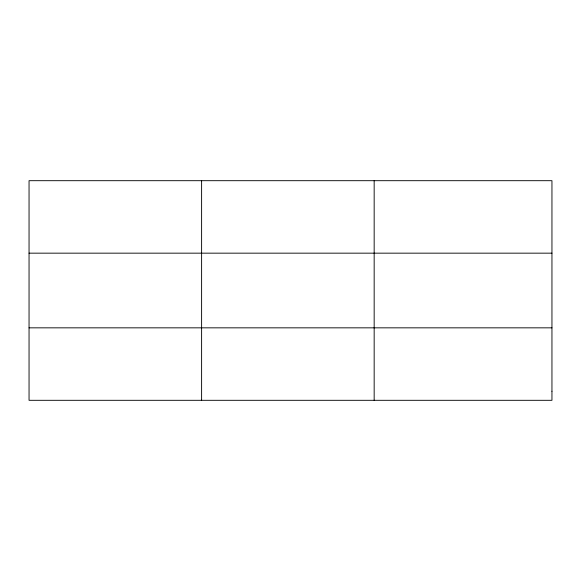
<?xml version="1.0" encoding="UTF-8"?>
<svg xmlns="http://www.w3.org/2000/svg" width="581" height="581" viewBox="0 0 581 581"><rect width="100%" height="100%" fill="white"/><g stroke="black" fill="none" stroke-linecap="round" stroke-linejoin="round"><path stroke-width="0.87" d="M201.607 400.309L201.607 180.691M374.164 400.309L374.164 180.691M29.05 253.163L551.95 253.163M29.05 327.837L551.95 327.837M551.95 391.253L551.95 400.309L29.05 400.309L29.05 180.691L551.95 180.691L551.95 391.253"/></g></svg>
